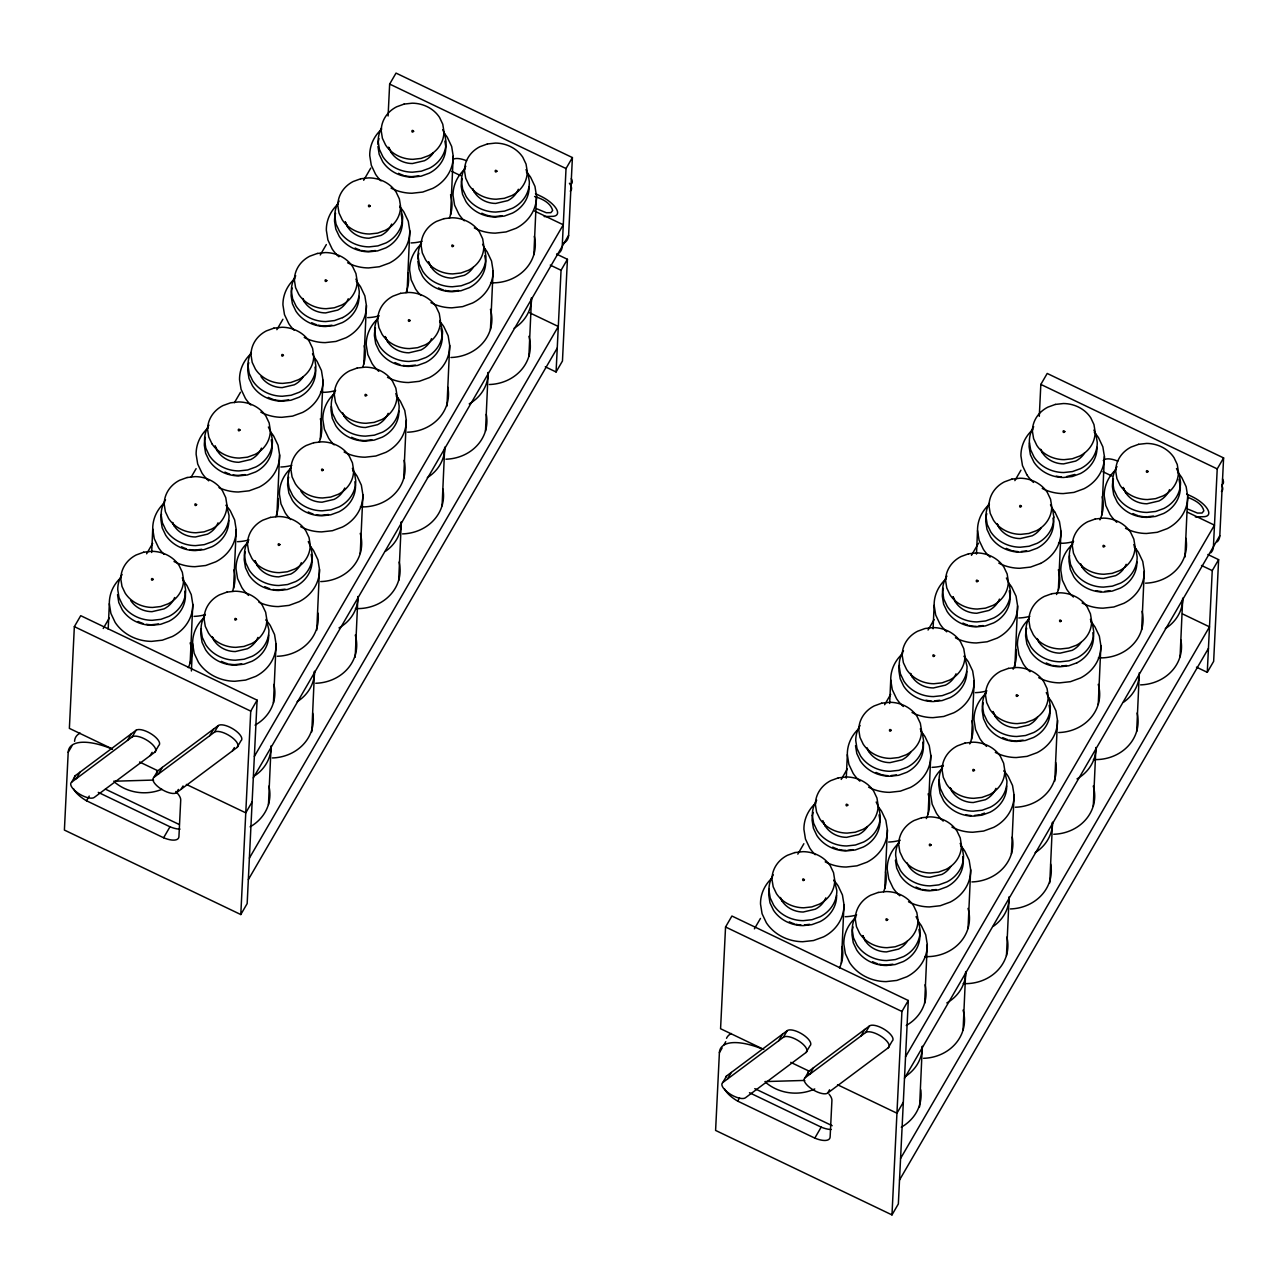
<?xml version="1.0" encoding="UTF-8"?>
<svg xmlns="http://www.w3.org/2000/svg" width="1288" height="1288" viewBox="0 0 1288 1288"><rect width="100%" height="100%" fill="white"/><g stroke="black" fill="none" stroke-linecap="round" stroke-linejoin="round"><path stroke-width="1.5" d="M108.192 629.14L109.335 603.702A40.942 36.885 2.6 0 1 121.201 577.362M151.678 552.488L152.725 529.014A40.942 36.885 2.6 0 1 164.606 502.674M190.157 662.998L192.798 604.297L191.252 594.621L186.953 585.573A42.295 38.093 2.6 0 0 182.703 580.196M191.397 670.984L192.62 643.598A40.942 36.885 2.6 0 1 204.486 617.242M233.563 588.31L236.203 529.61L234.641 519.933L230.359 510.885A42.295 38.093 2.6 0 0 226.108 505.508M276.872 515.57L279.609 454.922L278.047 445.246L273.764 436.197A42.295 38.093 2.6 0 0 270.673 432.108M268.468 804.598L271.108 745.897A40.942 36.885 2.6 0 1 255.185 775.44M273.442 702.894L276.083 644.193L274.537 634.517L270.255 625.469A42.295 38.093 2.6 0 0 266.004 620.091M320.358 438.934L322.998 380.234L321.453 370.558L317.17 361.509A42.295 38.093 2.6 0 0 314.079 357.42M311.793 731.858L314.514 671.209A40.942 36.885 2.6 0 1 297.126 701.702M316.768 630.154L319.488 569.505L317.943 559.829L313.66 550.781A42.295 38.093 2.6 0 0 310.569 546.692M363.763 364.246L366.404 305.546L364.858 295.87L360.576 286.822A42.295 38.093 2.6 0 0 356.309 281.444M355.198 657.17L357.919 596.521A40.942 36.885 2.6 0 1 339.018 627.916M360.254 553.518L362.894 494.817L361.348 485.125L357.05 476.093A42.295 38.093 2.6 0 0 352.799 470.716M407.089 291.507L409.809 230.858L408.264 221.182L403.965 212.134A42.295 38.093 2.6 0 0 399.715 206.756M398.684 580.518L401.325 521.833A40.942 36.885 2.6 0 1 385.386 551.377M403.659 478.83L406.3 420.13L404.754 410.437L400.455 401.405A42.295 38.093 2.6 0 0 396.205 396.028M450.575 214.871L453.215 156.17L451.669 146.494L447.371 137.446A42.295 38.093 2.6 0 0 444.279 133.356M442.09 505.83L444.73 447.145A40.942 36.885 2.6 0 1 427.326 477.639M446.968 406.09L449.705 345.442L448.144 335.749L443.861 326.717A42.295 38.093 2.6 0 0 439.611 321.34M485.496 431.142L488.136 372.457A40.942 36.885 2.6 0 1 469.218 403.852M490.454 329.454L493.095 270.754L491.549 261.062L487.267 252.029A42.295 38.093 2.6 0 0 484.175 247.94M528.885 356.454L531.525 297.769A40.942 36.885 2.6 0 1 514.137 328.263M533.86 254.75L536.5 196.066L534.955 186.374L530.672 177.342A42.295 38.093 2.6 0 0 526.406 171.964M846.264 778.145L847.327 754.671A40.942 36.885 2.6 0 1 859.193 728.332M841.354 963.344L843.994 904.659L842.433 894.967L838.15 885.919A42.295 38.093 2.6 0 0 833.9 880.557M889.67 703.457L890.733 679.984A40.942 36.885 2.6 0 1 902.598 653.644M884.743 888.656L887.384 829.971L885.838 820.279L881.555 811.231A42.295 38.093 2.6 0 0 878.464 807.141M933.076 628.769L934.138 605.296A40.942 36.885 2.6 0 1 946.004 578.956M928.149 813.968L930.789 755.283L929.244 745.591L924.961 736.543A42.295 38.093 2.6 0 0 920.695 731.182M919.584 1106.891L922.305 1046.242A40.942 36.885 2.6 0 1 904.9 1076.752M924.639 1003.239L927.28 944.539L925.734 934.863L921.435 925.814A42.295 38.093 2.6 0 0 918.344 921.725M976.481 554.082L977.528 530.608A40.942 36.885 2.6 0 1 989.409 504.268M971.555 739.28L974.195 680.595L972.649 670.903L968.351 661.855A42.295 38.093 2.6 0 0 964.1 656.494M963.07 1030.255L965.71 971.555A40.942 36.885 2.6 0 1 946.809 1002.95M968.045 928.551L970.685 869.851L969.14 860.175L964.841 851.126A42.295 38.093 2.6 0 0 960.59 845.749M1014.864 666.556L1017.601 605.907L1016.055 596.215L1011.756 587.167A42.295 38.093 2.6 0 0 1008.665 583.078M1006.475 955.567L1009.116 896.867A40.942 36.885 2.6 0 1 993.177 926.41M1011.45 853.864L1014.091 795.163L1012.529 785.487L1008.246 776.439A42.295 38.093 2.6 0 0 1003.996 771.061M1058.366 589.904L1061.006 531.22L1059.444 521.527L1055.162 512.479M1049.784 882.827L1052.521 822.179A40.942 36.885 2.6 0 1 1035.117 852.672M1054.759 781.124L1057.496 720.475L1055.935 710.799L1051.652 701.751A42.295 38.093 2.6 0 0 1048.561 697.661M1101.755 515.216L1104.412 456.516L1102.85 446.839L1098.567 437.791A42.295 38.093 2.6 0 0 1094.317 432.414M1093.271 806.191L1095.911 747.491A40.942 36.885 2.6 0 1 1077.01 778.886M1098.245 704.488L1100.886 645.787L1099.34 636.111L1095.058 627.063A42.295 38.093 2.6 0 0 1090.791 621.685M1136.676 731.504L1139.317 672.803M1141.651 629.8L1144.291 571.099L1142.746 561.423L1138.447 552.375A42.295 38.093 2.6 0 0 1134.197 546.998M1180.082 656.816L1182.722 598.115A40.942 36.885 2.6 0 1 1165.318 628.608M1184.96 557.06L1187.697 496.411L1186.151 486.735L1181.853 477.687A42.295 38.093 2.6 0 0 1177.602 472.31M71.854 746.042L68.2 752.305L64.4 830.068L240.792 914.544L247.167 903.58L257.101 700.157L80.725 615.68L74.35 626.644L69.375 728.38L112.571 749.053M240.792 914.544L250.741 711.121L257.101 700.157M388.091 115.984L389.652 84.074L396.028 73.094L572.403 157.571L568.604 235.366L253.301 777.936M545.291 366.806L556.078 371.974L561.053 270.271L567.428 259.307L556.674 254.138M572.403 157.571L566.028 168.551L562.228 246.33A55.255 21.719 30.2 0 1 556.625 254.525M567.428 259.307L562.454 361.01L556.078 371.974M722.133 1047.965L719.396 1052.666L715.597 1130.429L891.972 1214.906L898.348 1203.926L908.298 1000.502L731.922 916.026L725.547 926.99L720.572 1028.726L763.768 1049.414M891.972 1214.906L901.922 1011.466L908.298 1000.502M1039.287 416.33L1040.833 384.42L1047.208 373.456L1223.6 457.932L1219.8 535.711A55.255 21.719 30.2 0 1 1217.16 541.846M1196.472 667.152L1207.275 672.32L1212.25 570.616L1218.625 559.652L1207.854 554.5M1223.6 457.932L1217.224 468.896L1213.425 546.692A55.255 21.719 30.2 0 1 1210.784 552.81M1218.625 559.652L1213.65 661.356L1207.275 672.32M103.217 628.496L109.271 618.063M146.623 553.792L152.676 543.359M191.043 477.349L196.098 468.671M234.448 402.645L240.518 392.228M276.856 329.68L282.909 319.263M320.261 254.976L326.331 244.559M363.683 180.272L370.751 168.116M71.597 782.186L75.412 775.585L136.029 730.296A13.814 5.426 30.2 0 1 152.032 734.434A13.814 5.426 30.2 0 1 158.698 745.543L154.866 752.128L94.249 797.417A13.814 5.426 30.2 0 1 78.262 793.279A13.814 5.426 30.2 0 1 71.597 782.186L132.213 736.881L136.029 730.296M76.25 778.693L80.081 772.108M175.748 791.492A19.336 7.599 30.2 0 1 180.723 800.057L178.935 836.604A19.352 7.599 30.2 0 1 163.608 837.764L86.505 800.766L89.242 796.065M127.544 740.375L131.376 733.774M150.197 755.605L152.113 752.321M153.819 777.469L157.651 770.884L218.268 725.579A13.814 5.426 30.2 0 1 234.255 729.716A13.814 5.426 30.2 0 1 240.92 740.825L237.105 747.41L176.488 792.716A13.814 5.426 30.2 0 1 160.485 788.578A13.814 5.426 30.2 0 1 153.819 777.469L214.436 732.18L218.268 725.579M158.488 773.991L162.304 767.39M176.488 792.716L178.388 789.415M209.767 735.657L213.599 729.072M181.141 789.222L183.057 785.938M163.608 837.764L170 826.783A19.352 7.599 30.2 0 0 179.998 829.134M232.436 750.904L234.352 747.604M254.364 756.394L563.275 224.788L534.488 211.007M252.126 801.877L245.767 812.841L186.358 784.408M249.389 858.098L558.316 326.492L529.513 312.71M248.326 879.64L557.253 348.034M754.398 928.841L760.467 918.425M797.819 854.137L803.873 843.721M841.225 779.433L847.279 769.017M884.631 704.729L890.7 694.312M928.052 630.025L934.106 619.609M971.458 555.337L978.526 543.166M1014.864 480.633L1020.933 470.201M723.953 1044.826L725.772 1041.686M722.777 1082.532L726.609 1075.947L787.226 1030.641A13.814 5.426 30.2 0 1 803.213 1034.779A13.814 5.426 30.2 0 1 809.894 1045.888L806.063 1052.473L745.446 1097.779A13.814 5.426 30.2 0 1 729.443 1093.641A13.814 5.426 30.2 0 1 722.777 1082.532L783.394 1037.243L787.226 1030.641M727.446 1079.054L731.278 1072.453M829.102 1094.204A19.336 7.599 30.2 0 1 831.919 1100.419L830.132 1136.95A19.352 7.599 30.2 0 1 814.805 1138.109L737.702 1101.127L739.521 1097.988M778.741 1040.72L782.557 1034.135M805.016 1077.815L808.848 1071.23L869.464 1025.94A13.814 5.426 30.2 0 1 885.452 1030.078A13.814 5.426 30.2 0 1 892.117 1041.171L888.285 1047.772L827.669 1093.061A13.814 5.426 30.2 0 1 811.682 1088.924A13.814 5.426 30.2 0 1 805.016 1077.815L865.633 1032.525L869.464 1025.94M809.669 1074.337L813.501 1067.752M827.669 1093.061L829.585 1089.761M860.964 1036.003L864.795 1029.418M814.805 1138.109L821.181 1127.129A19.352 7.599 30.2 0 0 831.195 1129.479M905.545 1056.756L1214.471 525.15L1187.472 512.221M904.498 1078.298L1219.8 535.711M903.323 1102.222L896.947 1113.202L837.554 1084.754M900.57 1158.459L1209.496 626.854L1182.497 613.909M899.523 1180.001L1208.45 648.395M342.624 317.605L334.478 320.583L325.703 321.565A34.406 30.993 2.6 0 1 296.111 306.142L292.618 298.784L291.362 290.911A33.295 29.994 2.6 0 1 295.709 275.745M1074.836 474.451L1066.577 476.592M1040.559 563.436L1030.545 567.09L1019.758 568.282A42.295 38.093 2.6 0 1 998.828 563.13M1076.881 662.821L1068.734 665.799L1059.976 666.765A34.406 30.993 2.6 0 1 1030.368 651.358L1026.89 644L1025.618 636.127A33.295 29.994 2.6 0 1 1026.681 628.254M981.311 814.274L984.515 813.098M418.841 175.86L411.935 176.633A27.064 24.375 2.6 0 1 405.012 175.764M502.127 215.756L495.236 216.513A27.064 24.375 2.6 0 1 481.825 213.212M375.436 250.548L368.529 251.321A27.064 24.375 2.6 0 1 361.606 250.452M458.737 290.444L451.83 291.201A27.064 24.375 2.6 0 1 444.907 290.331M332.03 325.236L325.139 326.009A27.064 24.375 2.6 0 1 318.217 325.139M415.332 365.132L408.425 365.889A27.064 24.375 2.6 0 1 403.192 365.389M288.625 399.924L281.734 400.697A27.064 24.375 2.6 0 1 274.811 399.827M371.926 439.82L365.019 440.577A27.064 24.375 2.6 0 1 359.803 440.077M245.235 474.612L238.328 475.385A27.064 24.375 2.6 0 1 233.096 474.886M328.521 514.508L321.614 515.264A27.064 24.375 2.6 0 1 316.397 514.765M201.83 549.3L194.923 550.073A27.064 24.375 2.6 0 1 189.706 549.574M285.115 589.196L278.224 589.952A27.064 24.375 2.6 0 1 272.992 589.453M158.424 623.988L151.517 624.761A27.064 24.375 2.6 0 1 146.301 624.261M1148.139 516.681L1153.324 516.102M1021.448 551.473L1026.633 550.894M241.709 663.884L234.819 664.64A27.064 24.375 2.6 0 1 229.586 664.141M1104.75 591.369L1109.918 590.789M933.204 627.594L925.09 628.496L917.571 631.249A30.751 27.692 2.6 0 0 902.228 655.447L903.387 662.708L906.607 669.502A31.765 28.61 2.6 0 0 933.945 683.735L942.043 682.849L949.562 680.096A30.751 27.692 2.6 0 0 964.921 655.898L963.746 648.621L960.526 641.827A31.765 28.61 2.6 0 0 933.204 627.594M978.043 626.161L983.227 625.582M1061.344 666.057L1066.512 665.477M934.653 700.849L939.821 700.269M1017.939 740.745L1023.123 740.165M891.248 775.537L896.416 774.957M974.533 815.433L979.717 814.853M847.842 850.225L853.026 849.661M931.127 890.121L936.312 889.541M804.437 924.913L809.621 924.349M892.906 964.229L885.999 965.002A27.064 24.375 2.6 0 1 879.076 964.132M544.18 216.577L552.021 216.352A19.336 7.599 30.2 0 0 556.513 209.123A19.336 7.599 30.2 0 0 540.863 196.243L535.47 193.667M1195.361 516.939L1203.217 516.713A19.336 7.599 30.2 0 0 1207.693 509.468A19.336 7.599 30.2 0 0 1192.044 496.605L1186.667 494.029M113.714 781.236L151.002 780.142A19.336 7.599 30.2 0 1 153.594 780.222M764.911 1081.582L802.199 1080.503A19.336 7.599 30.2 0 1 804.775 1080.568M534.584 196.533C541.797 198.594 550.556 202.667 552.665 210.475L550.878 212.681L546.305 212.729L536.999 208.881M1188.76 497.699C1194.781 500.259 1202.235 503.914 1203.861 510.821L1202.074 513.026L1197.486 513.075L1188.196 509.227M1040.833 384.42L1217.224 468.896M389.652 84.074L566.028 168.551M1102.882 471.698L1111.882 476.013M451.686 171.352L460.685 175.667M1201.479 565.464L1212.25 570.616M550.282 265.119L561.053 270.271M725.547 926.99L901.922 1011.466M74.35 626.644L250.741 711.121M790.751 1062.342L808.977 1071.085M139.571 761.997L157.78 770.723M754.784 1088.634L832.177 1125.696M105.391 789.142L179.193 824.481M749.471 1092.723L821.181 1127.129M98.274 792.378L170 826.783M1125.696 492.757L1123.2 487.492L1125.696 492.757A24.633 22.186 2.6 0 0 1146.884 503.785L1158.991 500.968A23.844 21.477 2.6 0 0 1169.536 489.633M1040.768 449.512L1042.411 452.861A24.633 22.186 2.6 0 0 1063.598 463.889L1075.705 461.072A23.844 21.477 2.6 0 0 1084.496 453.167M1080.648 564.096L1082.29 567.445A24.633 22.186 2.6 0 0 1103.478 578.473L1115.585 575.656A23.844 21.477 2.6 0 0 1123.265 569.328M997.363 524.2L999.005 527.549A24.633 22.186 2.6 0 0 1020.193 538.577L1032.3 535.76A23.844 21.477 2.6 0 0 1041.09 527.855M1037.259 638.784L1038.885 642.132A24.633 22.186 2.6 0 0 1060.072 653.161L1072.196 650.343A23.844 21.477 2.6 0 0 1080.986 642.438M955.599 602.237L953.104 596.972L955.599 602.237A24.633 22.186 2.6 0 0 976.787 613.265L988.894 610.448A23.844 21.477 2.6 0 0 999.44 599.113M995.495 716.82L992.984 711.556L995.495 716.82A24.633 22.186 2.6 0 0 1016.683 727.849L1028.79 725.031A23.844 21.477 2.6 0 0 1037.581 717.126M910.552 673.576L912.194 676.924A24.633 22.186 2.6 0 0 933.381 687.953L945.489 685.136A23.844 21.477 2.6 0 0 956.034 673.801M952.09 791.508L950.447 788.159L952.09 791.508A24.633 22.186 2.6 0 0 973.277 802.537L985.384 799.719A23.844 21.477 2.6 0 0 995.914 788.385M867.146 748.264L868.788 751.612A24.633 22.186 2.6 0 0 889.976 762.641L902.099 759.823A23.844 21.477 2.6 0 0 910.874 751.918M907.042 862.847L908.684 866.196A24.633 22.186 2.6 0 0 929.872 877.225L941.979 874.407A23.844 21.477 2.6 0 0 950.769 866.502M825.383 826.3L822.887 821.036L825.383 826.3A24.633 22.186 2.6 0 0 846.586 837.345L858.694 834.511A23.844 21.477 2.6 0 0 867.484 826.606M865.278 940.884L862.783 935.619L865.278 940.884A24.633 22.186 2.6 0 0 886.466 951.913L898.573 949.095A23.844 21.477 2.6 0 0 907.364 941.19M474.499 192.395L472.873 189.046L474.499 192.395A24.633 22.186 2.6 0 0 495.687 203.44L507.81 200.606A23.844 21.477 2.6 0 0 518.34 189.272M780.351 897.639L781.993 900.988A24.633 22.186 2.6 0 0 803.181 912.033L815.288 909.199A23.844 21.477 2.6 0 0 825.817 897.865M388.751 147.492L391.214 152.515A24.633 22.186 2.6 0 0 412.401 163.544L424.509 160.71A23.844 21.477 2.6 0 0 433.299 152.821M428.646 262.06L431.11 267.099A24.633 22.186 2.6 0 0 452.297 278.127L464.404 275.294A23.844 21.477 2.6 0 0 473.195 267.389M345.345 222.18L347.808 227.203A24.633 22.186 2.6 0 0 368.996 238.232L381.103 235.398A23.844 21.477 2.6 0 0 391.649 224.08M385.241 336.748L387.704 341.787A24.633 22.186 2.6 0 0 408.892 352.815L420.999 349.982A23.844 21.477 2.6 0 0 431.528 338.647M304.403 301.891L302.761 298.542L304.403 301.891A24.633 22.186 2.6 0 0 325.59 312.92L337.714 310.102A23.844 21.477 2.6 0 0 348.243 298.768M342.656 413.11L344.298 416.475A24.633 22.186 2.6 0 0 365.486 427.503L377.593 424.67A23.844 21.477 2.6 0 0 388.139 413.335M215.144 446.244L217.608 451.267A24.633 22.186 2.6 0 0 238.795 462.295L250.902 459.478A23.844 21.477 2.6 0 0 261.432 448.144M255.04 560.811L257.487 565.851A24.633 22.186 2.6 0 0 278.675 576.879L290.798 574.046A23.844 21.477 2.6 0 0 301.328 562.711M172.56 522.606L174.202 525.955A24.633 22.186 2.6 0 0 195.39 536.983L207.497 534.166A23.844 21.477 2.6 0 0 218.042 522.831M212.456 637.19L214.082 640.539A24.633 22.186 2.6 0 0 235.269 651.567L247.393 648.733A23.844 21.477 2.6 0 0 257.922 637.415M1176.491 468.51L1179.277 474.387L1180.533 482.276A33.295 29.994 2.6 0 1 1163.917 508.47L1155.771 511.449L1146.996 512.431A34.406 30.993 2.6 0 1 1117.404 497.007L1113.911 489.649L1112.655 481.776A33.295 29.994 2.6 0 1 1117.002 466.61M1093.898 430.095L1095.991 434.507L1097.247 442.38A33.295 29.994 2.6 0 1 1080.632 468.591L1072.485 471.569L1063.711 472.535A34.406 30.993 2.6 0 1 1034.103 457.127L1030.625 449.77L1029.354 441.881A33.295 29.994 2.6 0 1 1033.7 426.714M1133.778 544.663L1135.871 549.074L1137.143 556.963A33.295 29.994 2.6 0 1 1120.512 583.158L1112.365 586.137L1103.591 587.119A34.406 30.993 2.6 0 1 1073.999 571.695L1070.505 564.337L1069.249 556.464A33.295 29.994 2.6 0 1 1073.596 541.298M1040.736 449.351L1042.411 452.861M1080.632 563.935L1082.29 567.445M1050.493 504.783L1052.586 509.195L1053.842 517.068M1026.778 474.644L1022.479 465.612L1020.933 455.92A40.942 36.885 2.6 0 1 1032.815 429.58M1090.389 619.351L1092.482 623.762L1093.737 631.651A33.295 29.994 2.6 0 1 1077.106 657.846L1068.96 660.825L1060.201 661.807A34.406 30.993 2.6 0 1 1030.593 646.383L1027.116 639.025L1025.844 631.152A33.295 29.994 2.6 0 1 1029.176 617.725M997.331 524.039L999.005 527.549M1037.226 638.623L1038.885 642.132M1006.395 577.99L1009.18 583.883L1010.436 591.756A33.295 29.994 2.6 0 1 993.821 617.966L985.674 620.945L976.9 621.911A34.406 30.993 2.6 0 1 947.308 606.503L943.814 599.145L942.558 591.256A33.295 29.994 2.6 0 1 946.905 576.09M1046.275 692.574L1049.076 698.466L1050.332 706.339A33.295 29.994 2.6 0 1 1033.717 732.534L1025.57 735.512L1016.795 736.495A34.406 30.993 2.6 0 1 987.188 721.071L983.71 713.713L982.438 705.84A33.295 29.994 2.6 0 1 986.785 690.674M964.39 655.624L967.047 666.443A33.295 29.994 2.6 0 1 950.415 692.654L942.269 695.633L933.494 696.599A34.406 30.993 2.6 0 1 903.902 681.191L900.409 673.833L899.153 665.96A33.295 29.994 2.6 0 1 903.5 650.778M1004.27 770.208L1006.926 781.027A33.295 29.994 2.6 0 1 990.311 807.222L982.164 810.2L973.39 811.182A34.406 30.993 2.6 0 1 943.798 795.759L940.304 788.417L939.049 780.528A33.295 29.994 2.6 0 1 943.396 765.362M910.535 673.415L912.194 676.924M920.276 728.847L922.369 733.258L923.641 741.131A33.295 29.994 2.6 0 1 907.01 767.342L898.863 770.321L890.089 771.287A34.406 30.993 2.6 0 1 860.497 755.879L857.003 748.521L855.747 740.648A33.295 29.994 2.6 0 1 860.094 725.466M960.172 843.415L962.265 847.842L963.521 855.715A33.295 29.994 2.6 0 1 946.905 881.926L938.759 884.888L929.984 885.87A34.406 30.993 2.6 0 1 900.393 870.447L896.899 863.105L895.643 855.216A33.295 29.994 2.6 0 1 899.99 840.05M867.13 748.103L868.788 751.612M876.178 802.054L878.98 807.946L880.235 815.819A33.295 29.994 2.6 0 1 863.604 842.03L855.457 845.009L846.699 845.975A34.406 30.993 2.6 0 1 817.091 830.567L813.614 823.209L812.342 815.336M916.074 916.637L918.859 922.53L920.131 930.403A33.295 29.994 2.6 0 1 903.5 956.614L895.353 959.576L886.579 960.558A34.406 30.993 2.6 0 1 856.987 945.134L853.493 937.793L852.237 929.904A33.295 29.994 2.6 0 1 856.584 914.738M526.003 169.63L528.096 174.041L529.352 181.914A33.295 29.994 2.6 0 1 512.721 208.125L504.574 211.103L495.8 212.069A34.406 30.993 2.6 0 1 466.208 196.662L462.714 189.304L461.458 181.431A33.295 29.994 2.6 0 1 465.805 166.265M834.173 879.688L836.83 890.507A33.295 29.994 2.6 0 1 820.215 916.718L812.068 919.696L803.293 920.662A34.406 30.993 2.6 0 1 773.702 905.255L770.208 897.897L768.936 890.024A33.295 29.994 2.6 0 1 773.283 874.858M442.702 129.734L444.795 134.145L446.051 142.034A33.295 29.994 2.6 0 1 429.435 168.229L421.289 171.207L412.514 172.19A34.406 30.993 2.6 0 1 382.922 156.766L379.429 149.408L378.173 141.535A33.295 29.994 2.6 0 1 381.49 128.108M482.598 244.318L484.691 248.729L485.946 256.602A33.295 29.994 2.6 0 1 469.331 282.813L461.185 285.791L452.41 286.757A34.406 30.993 2.6 0 1 422.802 271.349L419.325 263.992L418.053 256.119A33.295 29.994 2.6 0 1 421.385 242.691M780.319 897.478L781.993 900.988M388.718 147.251L391.214 152.515M428.598 261.818L431.11 267.099M400.005 205.903L402.661 216.722A33.295 29.994 2.6 0 1 386.03 242.917L377.883 245.895L369.109 246.877A34.406 30.993 2.6 0 1 339.517 231.454L336.023 224.096L334.767 216.223A33.295 29.994 2.6 0 1 339.114 201.057M439.884 320.471L442.541 331.29A33.295 29.994 2.6 0 1 425.926 357.501L417.779 360.479L409.004 361.445A34.406 30.993 2.6 0 1 379.413 346.037L375.919 338.68L374.663 330.807A33.295 29.994 2.6 0 1 378.994 315.641M345.313 221.939L347.808 227.203M385.209 336.506L387.704 341.787M355.891 279.11L357.983 283.521L359.255 291.41A33.295 29.994 2.6 0 1 342.624 317.605M395.786 393.693L397.879 398.105L399.135 405.978A33.295 29.994 2.6 0 1 382.52 432.188L374.373 435.167L365.599 436.133A34.406 30.993 2.6 0 1 336.007 420.725L332.513 413.368L331.257 405.495A33.295 29.994 2.6 0 1 335.605 390.328M342.64 412.965L344.298 416.475M312.501 353.798L314.594 358.209L315.85 366.098A33.295 29.994 2.6 0 1 299.219 392.293L291.072 395.271L282.314 396.253A34.406 30.993 2.6 0 1 252.706 380.829L249.228 373.472L247.956 365.599A33.295 29.994 2.6 0 1 251.289 352.171M352.381 468.381L354.474 472.793L355.746 480.666A33.295 29.994 2.6 0 1 339.114 506.876L330.968 509.855L322.193 510.821A34.406 30.993 2.6 0 1 292.601 495.413L289.108 488.055L287.852 480.183A33.295 29.994 2.6 0 1 291.168 466.755M268.387 427.02L271.188 432.897L272.444 440.786A33.295 29.994 2.6 0 1 255.829 466.981L247.682 469.959L238.908 470.941A34.406 30.993 2.6 0 1 209.3 455.517L205.822 448.16L204.55 440.287A33.295 29.994 2.6 0 1 208.898 425.121M308.283 541.604L311.068 547.481L312.34 555.353A33.295 29.994 2.6 0 1 295.709 581.564L287.562 584.543L278.788 585.509A34.406 30.993 2.6 0 1 249.196 570.101L245.702 562.743L244.446 554.87A33.295 29.994 2.6 0 1 248.793 539.704M215.112 446.002L217.608 451.267M212.021 443.845L208.801 437.051L207.626 429.773A30.751 27.692 2.6 0 1 222.985 405.575L230.504 402.838L238.602 401.937A31.765 28.61 2.6 0 1 265.94 416.169L269.16 422.963L270.319 430.24A30.751 27.692 2.6 0 1 254.976 454.439L247.441 457.176L239.343 458.077A31.765 28.61 2.6 0 1 212.021 443.845M254.992 560.586L257.487 565.851M226.382 504.654L229.039 515.474A33.295 29.994 2.6 0 1 212.423 541.668L204.277 544.647L195.502 545.629A34.406 30.993 2.6 0 1 165.911 530.205L162.417 522.848L161.161 514.975A33.295 29.994 2.6 0 1 165.508 499.808M266.278 619.222L268.934 630.041A33.295 29.994 2.6 0 1 252.303 656.252L244.157 659.231L235.398 660.197A34.406 30.993 2.6 0 1 205.79 644.789L202.313 637.431L201.041 629.558A33.295 29.994 2.6 0 1 205.388 614.392M172.528 522.445L174.202 525.955M212.423 637.029L214.082 640.539M182.284 577.861L184.377 582.289L185.633 590.162A33.295 29.994 2.6 0 1 169.018 616.356L160.871 619.335L152.097 620.317A34.406 30.993 2.6 0 1 122.505 604.893L119.011 597.552L117.755 589.663A33.295 29.994 2.6 0 1 122.102 574.496M1179.051 479.361L1180.323 487.234A33.295 29.994 2.6 0 1 1163.692 513.445L1155.545 516.424L1146.771 517.39A34.406 30.993 2.6 0 1 1117.179 501.982L1113.685 494.624L1112.43 486.735A33.295 29.994 2.6 0 1 1113.476 478.878M1092.884 632.666L1093.512 636.61A33.295 29.994 2.6 0 1 1076.897 662.821M1052.988 518.098L1053.616 522.026A33.295 29.994 2.6 0 1 1037.001 548.237L1028.854 551.216L1020.08 552.182A34.406 30.993 2.6 0 1 990.488 536.774L986.994 529.416L985.739 521.543A33.295 29.994 2.6 0 1 986.785 513.687M1049.157 705.389L1050.106 711.298A33.295 29.994 2.6 0 1 1033.491 737.509L1025.345 740.487L1016.57 741.453A34.406 30.993 2.6 0 1 986.978 726.046L983.485 718.688L982.229 710.815A33.295 29.994 2.6 0 1 983.275 702.942M1009.277 590.806L1010.227 596.714A33.295 29.994 2.6 0 1 993.595 622.925L985.449 625.904L976.674 626.87A34.406 30.993 2.6 0 1 947.083 611.462L943.589 604.104L942.333 596.231A33.295 29.994 2.6 0 1 943.38 588.375M977.528 530.608L979.089 540.3L983.372 549.332A42.295 38.093 2.6 0 0 990.102 557.124M934.138 605.296L935.684 614.988L939.966 624.02A42.295 38.093 2.6 0 0 946.712 631.812M962.667 856.745L963.311 860.674A33.295 29.994 2.6 0 1 946.68 886.885L938.533 889.863L929.759 890.829A34.406 30.993 2.6 0 1 900.167 875.421L896.673 868.064L895.418 860.191M922.788 742.162L923.415 746.09A33.295 29.994 2.6 0 1 906.784 772.301L898.638 775.279L889.879 776.245A34.406 30.993 2.6 0 1 860.271 760.838L856.794 753.48L855.522 745.607M890.733 679.984L892.278 689.676L896.561 698.708A42.295 38.093 2.6 0 0 903.307 706.5M918.956 929.453L919.906 935.362A33.295 29.994 2.6 0 1 903.274 961.573L895.128 964.551L886.353 965.517A34.406 30.993 2.6 0 1 856.762 950.109L853.268 942.752L852.012 934.879A33.295 29.994 2.6 0 1 853.059 927.006M879.06 814.869L880.01 820.778A33.295 29.994 2.6 0 1 863.395 846.989L855.248 849.967L846.474 850.933A34.406 30.993 2.6 0 1 816.866 835.526L813.388 828.168L812.116 820.295A33.295 29.994 2.6 0 1 813.179 812.438M847.327 754.671L848.873 764.364L853.171 773.396A42.295 38.093 2.6 0 0 859.901 781.188M484.771 255.668L485.721 261.577A33.295 29.994 2.6 0 1 469.106 287.771L460.959 290.75L452.185 291.732A34.406 30.993 2.6 0 1 422.593 276.308L419.099 268.951L417.827 261.078M444.891 141.084L445.825 146.993A33.295 29.994 2.6 0 1 429.21 173.204L421.063 176.182L412.289 177.148A34.406 30.993 2.6 0 1 382.697 161.741L379.203 154.383L377.948 146.494M441.06 328.376L442.315 336.265A33.295 29.994 2.6 0 1 425.7 362.459L417.554 365.438L408.779 366.42A34.406 30.993 2.6 0 1 379.187 350.996L375.694 343.638L374.438 335.766A33.295 29.994 2.6 0 1 375.484 327.909M401.164 213.808L402.436 221.681A33.295 29.994 2.6 0 1 385.804 247.892L377.658 250.87L368.883 251.836A34.406 30.993 2.6 0 1 339.291 236.429L335.798 229.071L334.542 221.182A33.295 29.994 2.6 0 1 335.588 213.325M354.892 481.696L355.52 485.64A33.295 29.994 2.6 0 1 338.889 511.835L330.742 514.814L321.968 515.796A34.406 30.993 2.6 0 1 292.376 500.372L288.882 493.03L287.627 485.141A33.295 29.994 2.6 0 1 288.673 477.285M314.997 367.112L315.624 371.057A33.295 29.994 2.6 0 1 299.009 397.268L290.863 400.246L282.088 401.212A34.406 30.993 2.6 0 1 252.48 385.804L249.003 378.447L247.731 370.574A33.295 29.994 2.6 0 1 248.793 362.701M311.165 554.42L312.115 560.328A33.295 29.994 2.6 0 1 295.483 586.539L287.337 589.501L278.578 590.484A34.406 30.993 2.6 0 1 248.97 575.06L245.493 567.718L244.221 559.829A33.295 29.994 2.6 0 1 245.267 551.972M271.269 439.836L272.219 445.745A33.295 29.994 2.6 0 1 255.604 471.955L247.457 474.934L238.683 475.9A34.406 30.993 2.6 0 1 209.091 460.492L205.597 453.135L204.341 445.262A33.295 29.994 2.6 0 1 205.388 437.389M184.78 591.176L185.424 595.12A33.295 29.994 2.6 0 1 168.792 621.331L160.646 624.31L151.871 625.276A34.406 30.993 2.6 0 1 122.28 609.868L118.786 602.51L117.53 594.637M192.62 643.598L194.166 653.274L198.465 662.322A42.295 38.093 2.6 0 0 234.851 681.272L245.638 680.08L255.652 676.409A40.942 36.885 2.6 0 0 276.099 644.193M152.725 529.014L154.286 538.69L158.569 547.738A42.295 38.093 2.6 0 0 164.043 554.355M109.335 603.702L110.881 613.378L115.163 622.426A42.295 38.093 2.6 0 0 151.565 641.376L162.336 640.184L172.351 636.514A40.942 36.885 2.6 0 0 192.798 604.297M452.732 159.599A19.352 7.599 30.2 0 1 466.626 160.775M569.409 183.266A19.336 7.599 30.2 0 1 570.23 191.123M1221.684 485.286A19.336 7.599 30.2 0 1 1221.427 491.469M1103.269 460.605A19.352 7.599 30.2 0 1 1117.807 461.136M1139.284 674.751A40.942 36.885 2.6 0 1 1123.378 702.346M1137.095 713.021A42.826 38.592 2.8 0 1 1093.415 759.534M1093.254 786.066A42.826 38.592 2.8 0 1 1053.745 834.254M1050.654 864.055A42.826 38.592 2.8 0 1 1010.339 908.942M814.757 1088.956A42.826 38.592 2.8 0 1 766.054 1082.709M1006.894 937.084A42.826 38.592 2.8 0 1 963.215 983.597M1180.871 639.991A42.826 38.592 2.8 0 1 1140.556 684.878M963.054 1010.13A42.826 38.592 2.8 0 1 923.544 1058.317M920.743 1089.793A42.826 38.592 2.8 0 1 901.278 1127.193M719.396 1052.666A55.255 21.719 30.2 0 1 763.188 1049.35M737.702 1101.127A19.336 7.599 30.2 0 1 724.741 1089.149M726.529 1038.305A55.255 21.719 30.2 0 1 731.375 1033.507M1222.505 479.023A16.583 6.521 30.2 0 1 1222.232 484.529M955.422 637.818A42.295 38.093 2.6 0 0 976.352 642.97L987.139 641.778L997.154 638.124A40.942 36.885 2.6 0 0 1017.601 605.907M976.32 626.354A27.064 24.375 2.6 0 1 969.397 625.485M967.723 625.018A27.064 24.375 2.6 0 1 962.925 623.054M815.787 803.02A40.942 36.885 2.6 0 0 803.921 829.359L805.467 839.052L809.766 848.084A42.295 38.093 2.6 0 0 815.24 854.701M825.222 861.881A42.295 38.093 2.6 0 0 846.152 867.033L856.939 865.842L866.953 862.187A40.942 36.885 2.6 0 0 887.4 829.971M846.119 850.418A27.064 24.375 2.6 0 1 839.196 849.549M837.522 849.082A27.064 24.375 2.6 0 1 832.724 847.118M812.342 815.336A33.295 29.994 2.6 0 1 816.689 800.17M868.627 787.193A42.295 38.093 2.6 0 0 889.557 792.345L900.344 791.154L910.358 787.499A40.942 36.885 2.6 0 0 930.789 755.283M887.77 775.666A27.064 24.375 2.6 0 1 882.602 774.861M880.928 774.394A27.064 24.375 2.6 0 1 876.114 772.43M912.017 712.506A42.295 38.093 2.6 0 0 932.963 717.658L943.734 716.466L953.764 712.811A40.942 36.885 2.6 0 0 974.195 680.595M931.176 700.978A27.064 24.375 2.6 0 1 925.991 700.173M966.821 671.402A33.295 29.994 2.6 0 1 950.19 697.613L942.043 700.591L933.269 701.558A34.406 30.993 2.6 0 1 903.677 686.15L900.183 678.792L898.927 670.919A33.295 29.994 2.6 0 1 899.507 664.978M772.398 877.708A40.942 36.885 2.6 0 0 760.516 904.047L762.077 913.739L766.36 922.772A42.295 38.093 2.6 0 0 802.746 941.721L813.533 940.53L823.547 936.875A40.942 36.885 2.6 0 0 843.994 904.659M800.975 925.042A27.064 24.375 2.6 0 1 795.791 924.237M794.116 923.77A27.064 24.375 2.6 0 1 789.319 921.805M836.604 895.466A33.295 29.994 2.6 0 1 819.989 921.677L811.843 924.655L803.068 925.621A34.406 30.993 2.6 0 1 773.476 910.214L769.983 902.856L768.727 894.983A33.295 29.994 2.6 0 1 769.29 889.042M1072.695 544.164A40.942 36.885 2.6 0 0 1060.829 570.504L1062.375 580.18L1066.657 589.228A42.295 38.093 2.6 0 0 1073.403 597.02M1126.131 564.321A23.844 21.477 2.6 0 1 1124.376 567.75M1082.129 603.026A42.295 38.093 2.6 0 0 1103.059 608.178L1113.846 606.986L1123.861 603.315A40.942 36.885 2.6 0 0 1144.291 571.099M1101.272 591.498A27.064 24.375 2.6 0 1 1096.088 590.693M1136.918 561.922A33.295 29.994 2.6 0 1 1120.286 588.133L1112.14 591.111L1103.365 592.077A34.406 30.993 2.6 0 1 1073.773 576.67L1070.28 569.312L1069.024 561.439A33.295 29.994 2.6 0 1 1069.604 555.498M1017.987 551.602A27.064 24.375 2.6 0 1 1012.803 550.797M1011.128 550.33A27.064 24.375 2.6 0 1 1006.331 548.366M1053.842 517.068A33.295 29.994 2.6 0 1 1037.226 543.278L1029.08 546.257L1020.305 547.223A34.406 30.993 2.6 0 1 990.714 531.815L987.22 524.457L985.964 516.569A33.295 29.994 2.6 0 1 989.281 503.141M1061.006 531.22A40.942 36.885 2.6 0 1 1040.559 563.436M1052.071 508.39A42.295 38.093 2.6 0 1 1055.162 512.479M1116.1 469.476A40.942 36.885 2.6 0 0 1104.219 495.816L1105.78 505.492L1110.063 514.54A42.295 38.093 2.6 0 0 1116.809 522.332M1125.519 528.338A42.295 38.093 2.6 0 0 1146.465 533.49L1157.236 532.298L1167.266 528.627A40.942 36.885 2.6 0 0 1187.697 496.411M1146.417 516.874A27.064 24.375 2.6 0 1 1139.494 516.005M1137.819 515.538A27.064 24.375 2.6 0 1 1133.021 513.574M1042.234 488.442A42.295 38.093 2.6 0 0 1063.164 493.594L1073.95 492.402L1083.965 488.748A40.942 36.885 2.6 0 0 1104.412 456.516M1033.507 482.436A42.295 38.093 2.6 0 1 1026.778 474.644M1061.393 476.914A27.064 24.375 2.6 0 1 1056.208 476.109M1097.022 447.339A33.295 29.994 2.6 0 1 1080.407 473.549L1072.26 476.528L1063.486 477.494A34.406 30.993 2.6 0 1 1033.894 462.086L1030.4 454.728L1029.128 446.856A33.295 29.994 2.6 0 1 1029.37 442.895M855.683 917.603A40.942 36.885 2.6 0 0 843.817 943.943L845.363 953.619L849.645 962.667A42.295 38.093 2.6 0 0 886.047 981.617L896.818 980.426L906.849 976.771A40.942 36.885 2.6 0 0 927.28 944.539M877.418 963.665A27.064 24.375 2.6 0 1 872.604 961.701M899.088 842.915A40.942 36.885 2.6 0 0 887.207 869.255L888.768 878.931L893.051 887.979A42.295 38.093 2.6 0 0 899.797 895.772M908.507 901.777A42.295 38.093 2.6 0 0 929.437 906.929L940.224 905.738L950.238 902.083A40.942 36.885 2.6 0 0 970.685 869.851M929.405 890.314A27.064 24.375 2.6 0 1 922.482 889.445M920.807 888.978A27.064 24.375 2.6 0 1 916.01 887.013M985.9 693.54A40.942 36.885 2.6 0 0 974.018 719.879L975.563 729.555L979.862 738.604A42.295 38.093 2.6 0 0 986.592 746.396M995.318 752.401A42.295 38.093 2.6 0 0 1016.248 757.553L1027.035 756.362L1037.049 752.691A40.942 36.885 2.6 0 0 1057.496 720.475M1016.216 740.938A27.064 24.375 2.6 0 1 1009.293 740.069M1007.619 739.602A27.064 24.375 2.6 0 1 1002.821 737.638M942.494 768.228A40.942 36.885 2.6 0 0 930.612 794.567L932.174 804.243L936.457 813.292A42.295 38.093 2.6 0 0 943.186 821.084M951.913 827.089A42.295 38.093 2.6 0 0 972.843 832.241L983.63 831.05L993.644 827.379A40.942 36.885 2.6 0 0 1014.091 795.163M971.072 815.562A27.064 24.375 2.6 0 1 965.887 814.757M1006.701 785.986A33.295 29.994 2.6 0 1 990.086 812.197L981.939 815.175L973.165 816.141A34.406 30.993 2.6 0 1 943.573 800.734L940.079 793.376L938.823 785.503A33.295 29.994 2.6 0 1 939.387 779.562M1029.289 618.852A40.942 36.885 2.6 0 0 1017.423 645.191L1018.969 654.868L1023.268 663.916A42.295 38.093 2.6 0 0 1029.998 671.708M1038.724 677.713A42.295 38.093 2.6 0 0 1059.654 682.865L1070.441 681.674L1080.455 678.003A40.942 36.885 2.6 0 0 1100.886 645.787M1059.621 666.25A27.064 24.375 2.6 0 1 1052.699 665.381M1051.024 664.914A27.064 24.375 2.6 0 1 1046.226 662.95M1142.07 611.317A42.826 38.592 2.8 0 1 1098.39 657.83M1098.229 684.363A42.826 38.592 2.8 0 1 1058.72 732.55M1055.629 762.351A42.826 38.592 2.8 0 1 1015.314 807.238M971.973 720.797A42.826 38.592 2.8 0 1 969.719 743.917M943.025 765.7A42.826 38.592 2.8 0 1 932.029 767.342M1016.023 649.458A42.826 38.592 2.8 0 1 1013.125 669.229M986.431 691.012A42.826 38.592 2.8 0 1 975.419 692.654M842.143 946.535A42.826 38.592 2.8 0 1 839.518 967.98M1058.334 569.779A42.826 38.592 2.8 0 1 1056.53 594.541M1029.837 616.324A42.826 38.592 2.8 0 1 1018.824 617.966M928.133 793.843A42.826 38.592 2.8 0 1 926.314 818.605M899.636 840.388A42.826 38.592 2.8 0 1 888.623 842.03M1012.239 837.039A42.826 38.592 2.8 0 1 971.909 881.926M885.532 871.847A42.826 38.592 2.8 0 1 883.6 891.731M856.23 915.076A42.826 38.592 2.8 0 1 845.218 916.718M1185.845 538.287A42.826 38.592 2.8 0 1 1145.531 583.174M968.013 908.426A42.826 38.592 2.8 0 1 924.784 956.582M1102.19 496.733A42.826 38.592 2.8 0 1 1099.936 519.853M1073.242 541.636A42.826 38.592 2.8 0 1 1058.511 543.246M925.058 984.757A42.826 38.592 2.8 0 1 906.253 1025.49M808.027 1073.999A13.814 5.426 30.2 0 1 808.848 1071.23M865.633 1032.525A13.814 5.426 30.2 0 1 881.62 1036.663A13.814 5.426 30.2 0 1 888.285 1047.772M783.394 1037.243A13.814 5.426 30.2 0 1 799.397 1041.38A13.814 5.426 30.2 0 1 806.063 1052.473M725.788 1077.106A13.814 5.426 30.2 0 1 726.609 1075.947M571.309 178.678A16.583 6.521 30.2 0 1 571.051 184.168M156.83 773.637A13.814 5.426 30.2 0 1 157.651 770.884M214.436 732.18A13.814 5.426 30.2 0 1 230.423 736.317A13.814 5.426 30.2 0 1 237.105 747.41M294.807 278.611A40.942 36.885 2.6 0 0 282.941 304.95L284.487 314.626L288.786 323.674A42.295 38.093 2.6 0 0 294.244 330.292M304.242 337.472A42.295 38.093 2.6 0 0 325.172 342.624L335.959 341.433L345.973 337.762A40.942 36.885 2.6 0 0 366.404 305.546M316.542 324.673A27.064 24.375 2.6 0 1 311.728 322.708M359.03 296.369A33.295 29.994 2.6 0 1 342.399 322.58L334.252 325.558L325.494 326.524A34.406 30.993 2.6 0 1 295.886 311.116L292.408 303.759L291.136 295.886A33.295 29.994 2.6 0 1 292.183 288.013M174.025 561.536A42.295 38.093 2.6 0 0 194.955 566.688L205.742 565.496L215.756 561.826A40.942 36.885 2.6 0 0 236.203 529.61M186.325 548.736A27.064 24.375 2.6 0 1 181.528 546.772M228.829 520.433A33.295 29.994 2.6 0 1 212.198 546.643L204.051 549.622L195.277 550.588A34.406 30.993 2.6 0 1 165.685 535.18L162.191 527.822L160.936 519.95A33.295 29.994 2.6 0 1 161.499 514.009M208.012 427.986A40.942 36.885 2.6 0 0 196.13 454.326L197.692 464.002L201.975 473.05A42.295 38.093 2.6 0 0 208.704 480.843M219.024 487.637A42.295 38.093 2.6 0 0 238.361 492L249.148 490.809L259.162 487.138A40.942 36.885 2.6 0 0 279.609 454.922M229.731 474.048A27.064 24.375 2.6 0 1 224.933 472.084M251.402 353.298A40.942 36.885 2.6 0 0 239.536 379.638L241.081 389.314L245.38 398.362A42.295 38.093 2.6 0 0 250.854 404.979M303.099 376.885A23.844 21.477 2.6 0 1 294.308 384.79L282.185 387.608A24.633 22.186 2.6 0 1 261.013 376.579M260.836 412.16A42.295 38.093 2.6 0 0 281.766 417.312L292.553 416.121L302.567 412.45A40.942 36.885 2.6 0 0 323.014 380.234M273.137 399.361A27.064 24.375 2.6 0 1 268.339 397.396M174.637 597.519A23.844 21.477 2.6 0 1 164.091 608.854L151.984 611.671A24.633 22.186 2.6 0 1 130.796 600.643M142.92 623.424A27.064 24.375 2.6 0 1 138.122 621.46M421.514 243.802A40.942 36.885 2.6 0 0 409.632 270.142L411.178 279.834L415.477 288.882A42.295 38.093 2.6 0 0 420.951 295.483M430.933 302.664A42.295 38.093 2.6 0 0 451.863 307.832L462.65 306.625L472.664 302.97A40.942 36.885 2.6 0 0 493.111 270.754M443.233 289.881A27.064 24.375 2.6 0 1 438.435 287.9M417.876 259.097A33.295 29.994 2.6 0 1 418.89 253.221M338.213 203.907A40.942 36.885 2.6 0 0 326.347 230.262L327.893 239.938L332.175 248.987A42.295 38.093 2.6 0 0 338.921 256.779M347.631 262.784A42.295 38.093 2.6 0 0 368.577 267.936L379.348 266.745L389.379 263.074A40.942 36.885 2.6 0 0 409.809 230.858M359.932 249.985A27.064 24.375 2.6 0 1 355.134 248.021M464.904 169.114A40.942 36.885 2.6 0 0 453.038 195.454L454.584 205.146L458.882 214.194A42.295 38.093 2.6 0 0 464.34 220.795M474.338 227.976A42.295 38.093 2.6 0 0 495.268 233.144L506.055 231.937L516.069 228.282A40.942 36.885 2.6 0 0 536.5 196.066M529.126 186.889A33.295 29.994 2.6 0 1 512.495 213.084L504.349 216.062L495.59 217.044A34.406 30.993 2.6 0 1 465.982 201.62L462.505 194.263L461.233 186.39A33.295 29.994 2.6 0 1 462.295 178.533M381.618 129.219A40.942 36.885 2.6 0 0 369.737 155.574L371.298 165.25L375.581 174.299A42.295 38.093 2.6 0 0 381.055 180.9M391.037 188.096A42.295 38.093 2.6 0 0 411.967 193.248L422.754 192.057L432.768 188.386A40.942 36.885 2.6 0 0 453.215 156.17M403.337 175.297A27.064 24.375 2.6 0 1 398.539 173.317M377.996 144.53A33.295 29.994 2.6 0 1 378.994 138.637M227.896 663.787A27.064 24.375 2.6 0 1 221.423 661.34M268.709 635.016A33.295 29.994 2.6 0 1 252.094 661.227L243.947 664.189L235.173 665.172A34.406 30.993 2.6 0 1 205.565 649.748L202.087 642.406L200.815 634.517A33.295 29.994 2.6 0 1 201.395 628.592M247.892 542.554A40.942 36.885 2.6 0 0 236.026 568.91L237.572 578.586L241.87 587.634A42.295 38.093 2.6 0 0 248.6 595.426M258.92 602.221A42.295 38.093 2.6 0 0 278.256 606.584L289.043 605.392L299.058 601.721A40.942 36.885 2.6 0 0 319.488 569.505M269.627 588.632A27.064 24.375 2.6 0 1 264.813 586.652M334.703 393.178A40.942 36.885 2.6 0 0 322.821 419.518L324.383 429.21L328.665 438.258A42.295 38.093 2.6 0 0 334.139 444.859M344.121 452.04A42.295 38.093 2.6 0 0 365.051 457.208L375.838 456.016L385.853 452.346A40.942 36.885 2.6 0 0 406.3 420.13M358.096 439.723A27.064 24.375 2.6 0 1 351.624 437.276M398.926 410.953A33.295 29.994 2.6 0 1 382.295 437.147L374.148 440.126L365.373 441.108A34.406 30.993 2.6 0 1 335.782 425.684L332.288 418.326L331.032 410.453A33.295 29.994 2.6 0 1 331.257 406.493M291.297 467.866A40.942 36.885 2.6 0 0 279.432 494.222L280.977 503.898L285.26 512.946A42.295 38.093 2.6 0 0 290.734 519.547M344.733 488.023A23.844 21.477 2.6 0 1 334.188 499.358L322.081 502.191A24.633 22.186 2.6 0 1 300.893 491.163M300.716 526.728A42.295 38.093 2.6 0 0 321.662 531.896L332.433 530.704L342.463 527.034A40.942 36.885 2.6 0 0 362.894 494.817M313.016 513.944A27.064 24.375 2.6 0 1 308.218 511.964M378.108 318.49A40.942 36.885 2.6 0 0 366.227 344.83L367.788 354.522L372.071 363.57A42.295 38.093 2.6 0 0 378.801 371.347M387.527 377.352A42.295 38.093 2.6 0 0 408.457 382.52L419.244 381.329L429.258 377.658A40.942 36.885 2.6 0 0 449.705 345.442M399.827 364.568A27.064 24.375 2.6 0 1 395.03 362.588M568.604 235.366A55.255 21.719 30.2 0 1 563.001 243.545M490.438 309.329A42.826 38.592 2.8 0 1 450.929 357.501M447.854 387.318A42.826 38.592 2.8 0 1 407.523 432.204M404.078 460.347A42.826 38.592 2.8 0 1 360.399 506.844M320.342 418.809A42.826 38.592 2.8 0 1 319.215 441.993M291.845 465.354A42.826 38.592 2.8 0 1 280.832 466.997M364.182 345.764A42.826 38.592 2.8 0 1 362.62 367.305M335.25 390.667A42.826 38.592 2.8 0 1 320.503 392.277M190.141 642.873A42.826 38.592 2.8 0 1 188.322 667.635M407.958 272.734A42.826 38.592 2.8 0 1 406.01 292.618M378.64 315.979A42.826 38.592 2.8 0 1 367.644 317.621M278.031 498.472A42.826 38.592 2.8 0 1 275.809 516.681M248.439 540.042A42.826 38.592 2.8 0 1 237.427 541.685M360.238 533.393A42.826 38.592 2.8 0 1 320.728 581.58M233.981 569.827A42.826 38.592 2.8 0 1 232.404 591.369M205.034 614.73A42.826 38.592 2.8 0 1 194.021 616.372M534.295 236.284A42.826 38.592 2.8 0 1 490.599 282.78M317.927 613.056A42.826 38.592 2.8 0 1 277.322 656.268M450.542 194.746A42.826 38.592 2.8 0 1 449.415 217.93M422.045 241.291A42.826 38.592 2.8 0 1 411.033 242.933M273.877 684.411A42.826 38.592 2.8 0 1 255.056 725.144M486.268 414.334A42.826 38.592 2.8 0 1 445.954 459.204M442.879 489.021A42.826 38.592 2.8 0 1 402.548 533.892M399.103 562.051A42.826 38.592 2.8 0 1 355.424 608.548M161.886 789.335A42.826 38.592 2.8 0 1 114.857 782.363M355.263 635.097A42.826 38.592 2.8 0 1 315.753 683.268M528.869 336.329A42.826 38.592 2.8 0 1 489.36 384.516M312.662 713.085A42.826 38.592 2.8 0 1 272.348 757.956M268.902 786.115A42.826 38.592 2.8 0 1 250.081 826.848M68.2 752.305A55.255 21.719 30.2 0 1 111.992 748.988M86.505 800.766A19.336 7.599 30.2 0 1 73.545 788.803M74.575 741.341A55.255 21.719 30.2 0 1 80.178 733.146M74.607 778.355A13.814 5.426 30.2 0 1 75.412 775.585M132.213 736.881A13.814 5.426 30.2 0 1 148.201 741.019A13.814 5.426 30.2 0 1 154.866 752.128M153.208 579.391C150.986 582.53 150.793 576.203 153.208 579.391M196.613 504.703C194.391 507.842 194.198 501.515 196.613 504.703M240.019 430.015C237.797 433.154 237.588 426.827 240.019 430.015M236.509 619.287C234.287 622.426 234.078 616.099 236.509 619.287M283.424 355.327C281.203 358.467 280.993 352.139 283.424 355.327M279.915 544.599C277.693 547.738 277.483 541.411 279.915 544.599M326.83 280.639C324.608 283.779 324.399 277.451 326.83 280.639M323.304 469.911C321.082 473.034 320.889 466.723 323.304 469.911M370.219 205.951C367.998 209.091 367.805 202.763 370.219 205.951M366.71 395.223C364.488 398.346 364.295 392.035 366.71 395.223M413.625 131.263C411.403 134.403 411.21 128.076 413.625 131.263M410.115 320.535C407.894 323.658 407.684 317.347 410.115 320.535M453.521 245.847C451.299 248.97 451.09 242.659 453.521 245.847M496.926 171.159C494.705 174.282 494.495 167.971 496.926 171.159M804.404 879.736C802.183 882.876 801.973 876.565 804.404 879.736M847.81 805.048C845.588 808.188 845.379 801.877 847.81 805.048M891.216 730.36C888.994 733.5 888.784 727.189 891.216 730.36M887.69 919.632C885.468 922.772 885.275 916.46 887.69 919.632M934.605 655.673C932.383 658.812 932.19 652.501 934.605 655.673M931.095 844.944C928.873 848.084 928.68 841.756 931.095 844.944M978.011 580.985C975.789 584.124 975.596 577.813 978.011 580.985M974.501 770.256C972.279 773.396 972.07 767.068 974.501 770.256M1021.416 506.297C1019.194 509.436 1018.985 503.125 1021.416 506.297M1017.906 695.568C1015.685 698.708 1015.475 692.381 1017.906 695.568M1064.822 431.609C1062.6 434.748 1062.391 428.437 1064.822 431.609M1061.312 620.88C1059.09 624.02 1058.881 617.693 1061.312 620.88M1104.702 546.192C1102.48 549.332 1102.286 543.005 1104.702 546.192M1148.107 471.505C1145.885 474.644 1145.692 468.317 1148.107 471.505M404.11 104.087L396.591 106.823A30.751 27.692 2.6 0 0 381.248 131.022L382.407 138.299L385.627 145.093A31.765 28.61 2.6 0 0 412.965 159.326L421.063 158.424L428.582 155.671A30.751 27.692 2.6 0 0 443.925 131.473L442.766 124.212L439.546 117.417A31.765 28.61 2.6 0 0 412.208 103.185L404.11 104.087M360.704 178.774L353.186 181.511A30.751 27.692 2.6 0 0 337.842 205.71L339.002 212.987L342.222 219.781A31.765 28.61 2.6 0 0 369.559 234.013L377.658 233.112L385.176 230.359A30.751 27.692 2.6 0 0 400.536 206.161L399.361 198.899L396.141 192.105A31.765 28.61 2.6 0 0 368.819 177.873L360.704 178.774M487.411 143.966L479.877 146.719A30.751 27.692 2.6 0 0 464.533 170.918L465.693 178.195L468.913 184.989A31.765 28.61 2.6 0 0 496.25 199.221L504.349 198.32L511.867 195.567A30.751 27.692 2.6 0 0 527.227 171.368L526.051 164.091L522.831 157.297A31.765 28.61 2.6 0 0 495.51 143.081L487.411 143.966M317.315 253.462L309.78 256.199A30.751 27.692 2.6 0 0 294.437 280.398L295.596 287.675L298.816 294.469A31.765 28.61 2.6 0 0 326.154 308.701L334.252 307.8L341.771 305.047A30.751 27.692 2.6 0 0 357.13 280.865L355.955 273.587L352.735 266.793A31.765 28.61 2.6 0 0 325.413 252.561L317.315 253.462M444.006 218.654L436.487 221.407A30.751 27.692 2.6 0 0 421.128 245.606L422.303 252.883L425.523 259.677A31.765 28.61 2.6 0 0 452.845 273.909L460.943 273.008L468.478 270.255A30.751 27.692 2.6 0 0 483.821 246.056L482.662 238.779L479.442 232.001A31.765 28.61 2.6 0 0 452.104 217.769L444.006 218.654M273.909 328.15L266.391 330.887A30.751 27.692 2.6 0 0 251.031 355.086L252.19 362.363L255.427 369.157A31.765 28.61 2.6 0 0 282.748 383.389L290.847 382.488L298.365 379.751A30.751 27.692 2.6 0 0 313.725 355.552L312.565 348.275L309.329 341.481A31.765 28.61 2.6 0 0 282.008 327.249L273.909 328.15M400.6 293.342L393.082 296.095A30.751 27.692 2.6 0 0 377.722 320.293L378.897 327.571L382.117 334.365A31.765 28.61 2.6 0 0 409.439 348.597L417.537 347.696L425.072 344.942A30.751 27.692 2.6 0 0 440.416 320.744L439.256 313.467L436.036 306.689A31.765 28.61 2.6 0 0 408.699 292.457L400.6 293.342M357.195 368.03L349.676 370.783A30.751 27.692 2.6 0 0 334.333 394.981L335.492 402.259L338.712 409.053A31.765 28.61 2.6 0 0 366.05 423.285L374.148 422.384L381.667 419.63A30.751 27.692 2.6 0 0 397.01 395.432L395.851 388.171L392.631 381.377A31.765 28.61 2.6 0 0 365.293 367.144L357.195 368.03M187.098 477.526L179.579 480.263A30.751 27.692 2.6 0 0 164.22 504.461L165.395 511.739L168.615 518.533A31.765 28.61 2.6 0 0 195.937 532.765L204.051 531.864L211.57 529.126A30.751 27.692 2.6 0 0 226.913 504.928L225.754 497.651L222.534 490.857A31.765 28.61 2.6 0 0 195.196 476.624L187.098 477.526M313.789 442.718L306.27 445.471A30.751 27.692 2.6 0 0 290.927 469.669L292.086 476.946L295.306 483.741A31.765 28.61 2.6 0 0 322.644 497.973L330.742 497.071L338.261 494.318A30.751 27.692 2.6 0 0 353.62 470.12L352.445 462.859L349.225 456.065A31.765 28.61 2.6 0 0 321.903 441.832L313.789 442.718M143.692 552.214L136.174 554.967A30.751 27.692 2.6 0 0 120.831 579.149L121.99 586.426L125.21 593.221A31.765 28.61 2.6 0 0 152.548 607.453L160.646 606.551L168.165 603.814A30.751 27.692 2.6 0 0 183.524 579.616L182.349 572.339L179.129 565.545A31.765 28.61 2.6 0 0 151.791 551.312L143.692 552.214M270.399 517.406L262.865 520.159A30.751 27.692 2.6 0 0 247.521 544.357L248.681 551.634L251.901 558.429A31.765 28.61 2.6 0 0 279.238 572.661L287.337 571.759L294.855 569.006A30.751 27.692 2.6 0 0 310.215 544.808L309.039 537.547L305.82 530.753A31.765 28.61 2.6 0 0 278.498 516.52L270.399 517.406M226.994 592.094L219.475 594.847A30.751 27.692 2.6 0 0 204.116 619.045L205.275 626.322L208.511 633.116A31.765 28.61 2.6 0 0 235.833 647.349L243.931 646.447L251.45 643.694A30.751 27.692 2.6 0 0 266.809 619.496L265.65 612.235L262.414 605.441A31.765 28.61 2.6 0 0 235.092 591.208L226.994 592.094M1055.307 404.432L1047.788 407.185A30.751 27.692 2.6 0 0 1032.429 431.383L1033.604 438.644L1036.824 445.439A31.765 28.61 2.6 0 0 1064.146 459.671L1072.244 458.786L1079.779 456.033A30.751 27.692 2.6 0 0 1095.122 431.834L1093.963 424.557L1090.743 417.763A31.765 28.61 2.6 0 0 1063.405 403.53L1055.307 404.432M1011.901 479.12L1004.382 481.873A30.751 27.692 2.6 0 0 989.023 506.071L990.198 513.332L993.418 520.127A31.765 28.61 2.6 0 0 1020.74 534.359L1028.838 533.474L1036.373 530.72A30.751 27.692 2.6 0 0 1051.716 506.522L1050.557 499.245L1047.337 492.451A31.765 28.61 2.6 0 0 1019.999 478.218L1011.901 479.12M1138.592 444.328L1131.073 447.065A30.751 27.692 2.6 0 0 1115.73 471.263L1116.889 478.54L1120.109 485.334A31.765 28.61 2.6 0 0 1147.447 499.567L1155.545 498.665L1163.064 495.912A30.751 27.692 2.6 0 0 1178.423 471.73L1177.248 464.453L1174.028 457.659A31.765 28.61 2.6 0 0 1146.69 443.426L1138.592 444.328M968.495 553.808L960.977 556.561A30.751 27.692 2.6 0 0 945.634 580.759L946.793 588.02L950.013 594.815A31.765 28.61 2.6 0 0 977.351 609.047L985.449 608.161L992.968 605.408A30.751 27.692 2.6 0 0 1008.311 581.21L1007.152 573.933L1003.932 567.139A31.765 28.61 2.6 0 0 976.594 552.906L968.495 553.808M1095.203 519.016L1087.668 521.753A30.751 27.692 2.6 0 0 1072.324 545.951L1073.484 553.228L1076.704 560.022A31.765 28.61 2.6 0 0 1104.041 574.255L1112.14 573.353L1119.658 570.616A30.751 27.692 2.6 0 0 1135.018 546.418L1133.842 539.141L1130.623 532.346A31.765 28.61 2.6 0 0 1103.301 518.114L1095.203 519.016M1051.797 593.704L1044.278 596.441A30.751 27.692 2.6 0 0 1028.919 620.639L1030.078 627.916L1033.298 634.71A31.765 28.61 2.6 0 0 1060.636 648.943L1068.734 648.041L1076.253 645.304A30.751 27.692 2.6 0 0 1091.612 621.106L1090.437 613.829L1087.217 607.034A31.765 28.61 2.6 0 0 1059.895 592.802L1051.797 593.704M881.7 703.184L874.166 705.937A30.751 27.692 2.6 0 0 858.822 730.135L859.981 737.412L863.202 744.19A31.765 28.61 2.6 0 0 890.539 758.423L898.638 757.537L906.156 754.784A30.751 27.692 2.6 0 0 921.516 730.586L920.34 723.309L917.12 716.514A31.765 28.61 2.6 0 0 889.799 702.282L881.7 703.184M1008.391 668.391L1000.873 671.129A30.751 27.692 2.6 0 0 985.513 695.327L986.689 702.604L989.909 709.398A31.765 28.61 2.6 0 0 1017.23 723.631L1025.329 722.729L1032.863 719.992A30.751 27.692 2.6 0 0 1048.207 695.794L1047.047 688.516L1043.827 681.722A31.765 28.61 2.6 0 0 1016.49 667.49L1008.391 668.391M838.295 777.871L830.776 780.625A30.751 27.692 2.6 0 0 815.417 804.823L816.592 812.1L819.812 818.878A31.765 28.61 2.6 0 0 847.134 833.111L855.232 832.225L862.751 829.472A30.751 27.692 2.6 0 0 878.11 805.274L876.951 797.996L873.731 791.202A31.765 28.61 2.6 0 0 846.393 776.97L838.295 777.871M964.986 743.079L957.467 745.816A30.751 27.692 2.6 0 0 942.108 770.015L943.283 777.292L946.503 784.086A31.765 28.61 2.6 0 0 973.825 798.319L981.939 797.417L989.458 794.68A30.751 27.692 2.6 0 0 1004.801 770.482L1003.642 763.204L1000.422 756.41A31.765 28.61 2.6 0 0 973.084 742.178L964.986 743.079M794.889 852.559L787.371 855.312A30.751 27.692 2.6 0 0 772.011 879.511L773.186 886.788L776.406 893.582A31.765 28.61 2.6 0 0 803.728 907.799L811.826 906.913L819.361 904.16A30.751 27.692 2.6 0 0 834.705 879.962L833.545 872.684L830.325 865.89A31.765 28.61 2.6 0 0 802.988 851.658L794.889 852.559M921.58 817.767L914.061 820.52A30.751 27.692 2.6 0 0 898.718 844.719L899.877 851.98L903.097 858.774A31.765 28.61 2.6 0 0 930.435 873.006L938.533 872.105L946.052 869.368A30.751 27.692 2.6 0 0 961.395 845.17L960.236 837.892L957.016 831.098A31.765 28.61 2.6 0 0 929.678 816.866L921.58 817.767M878.175 892.455L870.656 895.208A30.751 27.692 2.6 0 0 855.312 919.407L856.472 926.668L859.692 933.462A31.765 28.61 2.6 0 0 887.03 947.694L895.128 946.793L902.647 944.056A30.751 27.692 2.6 0 0 918.006 919.857L916.831 912.58L913.611 905.786A31.765 28.61 2.6 0 0 886.289 891.554L878.175 892.455"/></g></svg>
